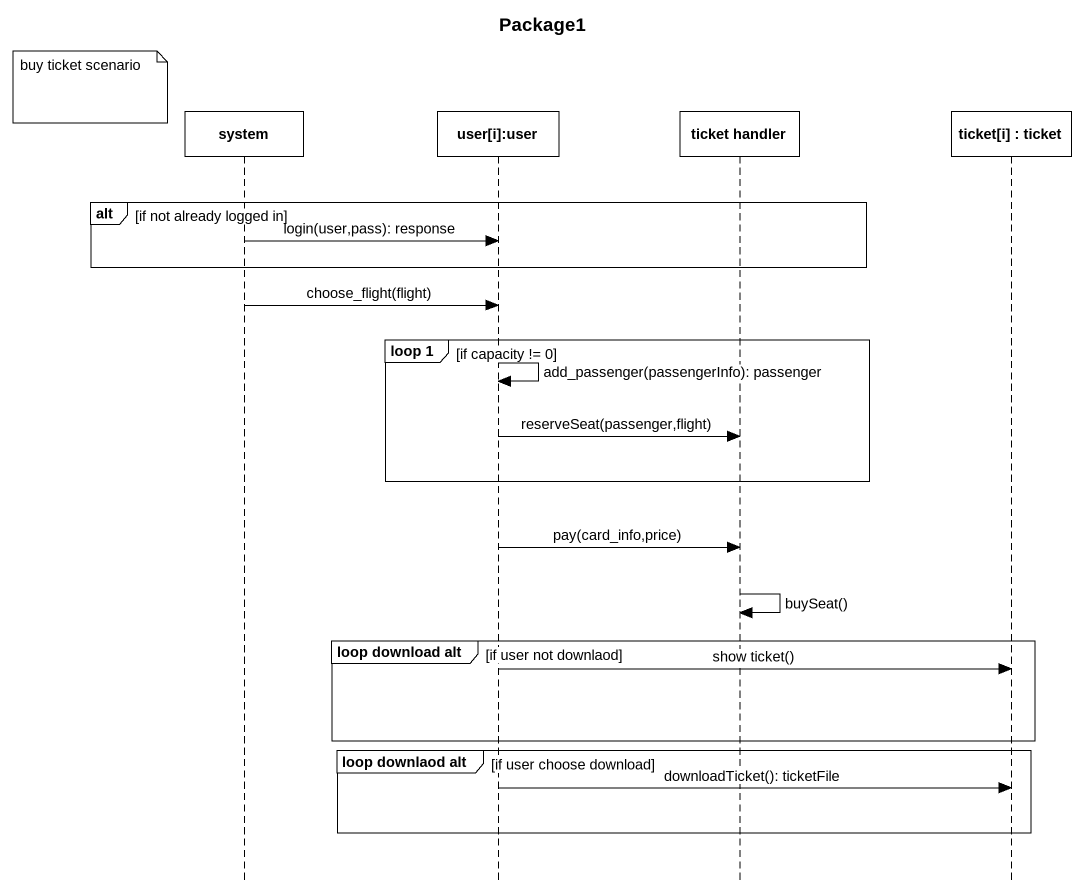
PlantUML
@startuml
title Package1
hide footbox
participant system
participant "user[i]:user" as user_i_user
participant "ticket handler" as ticket_handler
participant "ticket[i] : ticket" as ticket_i_ticket

note left of system : buy ticket scenario
alt if not already logged in
  system -> user_i_user : login(user,pass): response
end
system -> user_i_user : choose_flight(flight)
group loop 1 [if capacity != 0]
  user_i_user -> user_i_user : add_passenger(passengerInfo): passenger
  user_i_user -> ticket_handler : reserveSeat(passenger,flight)
end
user_i_user -> ticket_handler : pay(card_info,price)
ticket_handler -> ticket_handler : buySeat()
group loop download alt [if user not downlaod]
  user_i_user -> ticket_i_ticket : show ticket()
end
group loop downlaod alt [if user choose download]
  user_i_user -> ticket_i_ticket : downloadTicket(): ticketFile
end
@enduml
